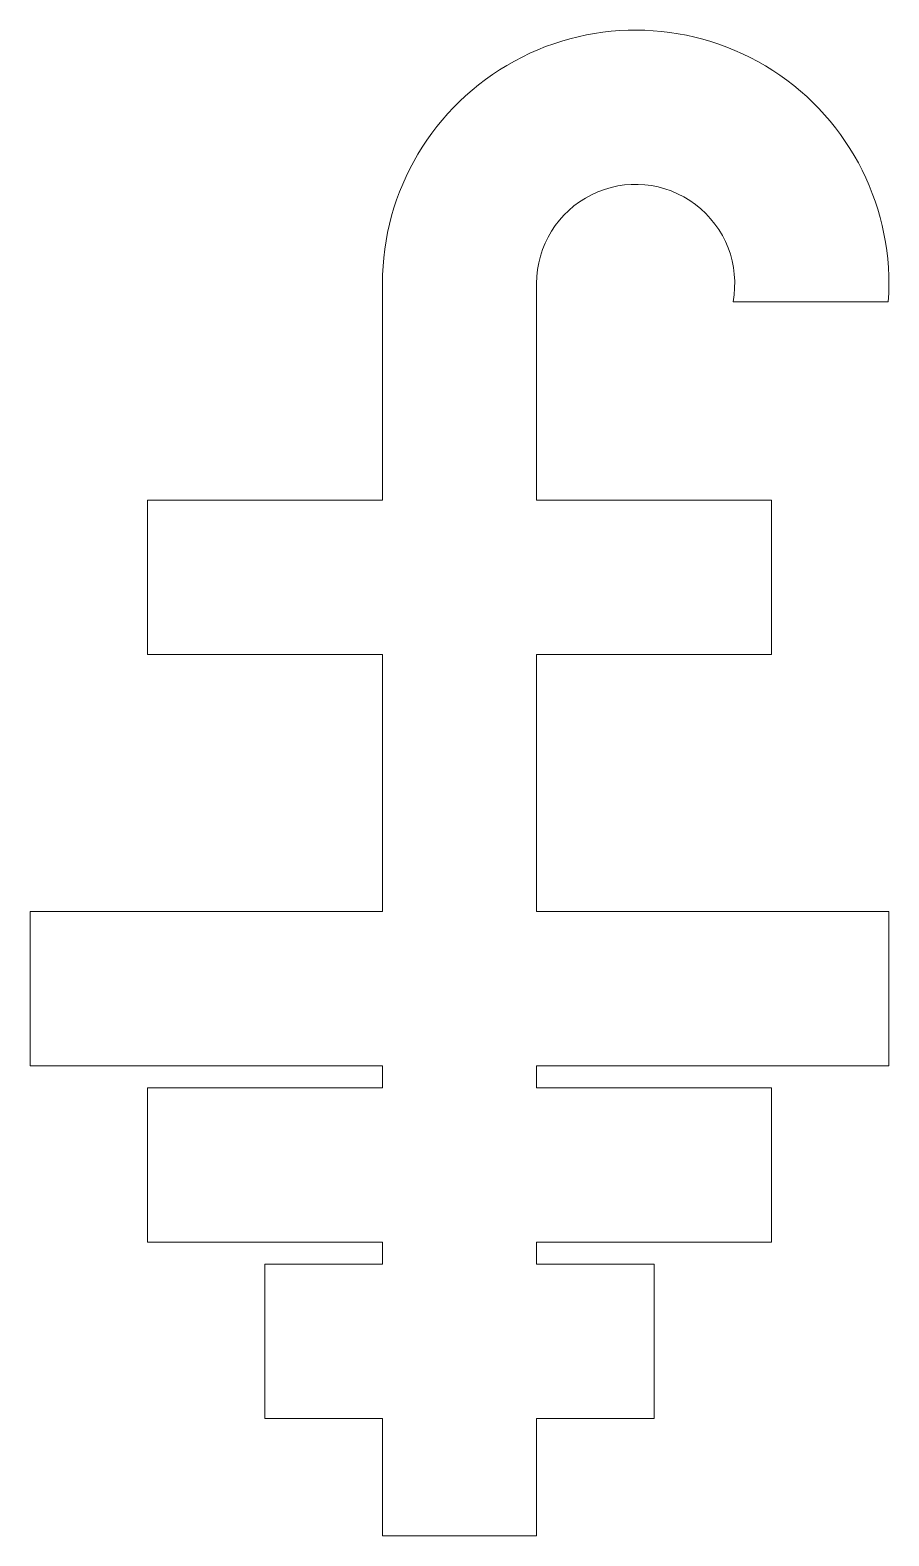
# Model space of a CAD drawing. Header units: millimetres. Extents: x -11.7 to 11.7, y -26.1 to 14.9.
import ezdxf

# ---------------------------------------------------------------- set-up
doc = ezdxf.new("R2010")
doc.units = ezdxf.units.MM
doc.layers.get('0').update_dxf_attribs({"linetype": 'CONTINUOUS', "lineweight": 0})

msp = doc.modelspace()

# ---------------------------------------------------------------- linework, layer by layer
for p, q in [((-2.1, 2.1), (-2.1, 8)), ((2.1, 8), (2.1, 2.1)), ((7.453, 7.5), (11.682, 7.5)), ((-2.1, 2.1), (-8.5, 2.1)), ((-8.5, 2.1), (-8.5, -2.1)), ((8.5, 2.1), (2.1, 2.1)), ((8.5, -2.1), (8.5, 2.1)), ((-8.5, -2.1), (-2.1, -2.1)), ((-2.1, -2.1), (-2.1, -9.1)), ((2.1, -9.1), (2.1, -2.1)), ((2.1, -2.1), (8.5, -2.1)), ((-11.7, -9.1), (-2.1, -9.1)), ((-11.7, -13.3), (-11.7, -9.1)), ((2.1, -9.1), (11.7, -9.1)), ((11.7, -9.1), (11.7, -13.3)), ((-2.1, -13.3), (-11.7, -13.3)), ((-2.1, -13.3), (-2.1, -13.9)), ((2.1, -13.9), (2.1, -13.3)), ((11.7, -13.3), (2.1, -13.3)), ((-8.5, -13.9), (-2.1, -13.9)), ((-8.5, -18.1), (-8.5, -13.9)), ((2.1, -13.9), (8.5, -13.9)), ((8.5, -13.9), (8.5, -18.1)), ((-2.1, -18.1), (-8.5, -18.1)), ((-2.1, -18.1), (-2.1, -18.7)), ((2.1, -18.7), (2.1, -18.1)), ((8.5, -18.1), (2.1, -18.1)), ((-2.1, -18.7), (-5.3, -18.7)), ((-5.3, -18.7), (-5.3, -22.9)), ((5.3, -18.7), (2.1, -18.7)), ((5.3, -22.9), (5.3, -18.7)), ((-5.3, -22.9), (-2.1, -22.9)), ((-2.1, -22.9), (-2.1, -26.1)), ((2.1, -26.1), (2.1, -22.9)), ((2.1, -22.9), (5.3, -22.9)), ((-2.1, -26.1), (2.1, -26.1))]:
    msp.add_line(p, q)
for radius, start in [(6.9, 355.8445), (2.7, 349.3281)]:
    msp.add_arc((4.8, 8), radius, start, 180)

doc.saveas('drawing.dxf')
